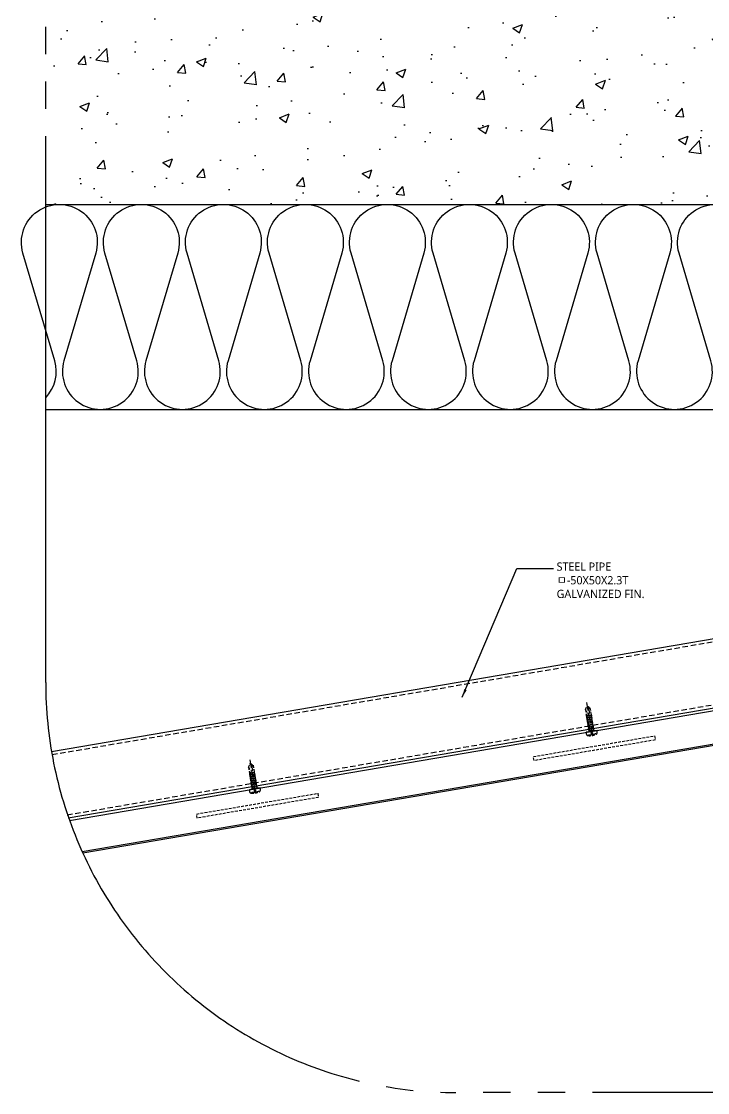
# Model space of a CAD drawing. Header units: millimetres. Extents: x 3584 to 9537, y 842 to 7828.
# Drawn here: x 7648 to 8150, y 4731 to 5514 of the extents above; entities that cross this region are included whole.
import ezdxf

# ---------------------------------------------------------------- set-up
doc = ezdxf.new("R2010")
doc.units = ezdxf.units.MM
doc.set_wipeout_variables(frame=1)
for name, pattern in [('CENTER', [50.8, 31.75, -6.35, 6.35, -6.35]), ('HIDDEN', [3, 2, -1]), ('PHANTOM', [25, 20, -1, 1, -1, 1, -1])]:
    doc.linetypes.add(name, pattern=pattern)
for name, color, linetype in [('0-DIM', 7, 'Continuous'), ('2', 2, 'Continuous'), ('2-SCREW-BOLT', 2, 'Continuous'), ('4', 4, 'Continuous'), ('7', 7, 'Continuous'), ('CON', 2, 'Continuous'), ('MRK1', 3, 'Continuous'), ('Net truc', 31, 'CENTER'), ('TEXT', 7, 'Continuous'), ('xref_section$0$CON', 2, 'Continuous'), ('xref_section$0$INSUL', 8, 'Continuous')]:
    doc.layers.add(name, color=color, linetype=linetype)
doc.styles.add('맑은고딕', font='malgun.ttf')
doc.dimstyles.new('HD-2', dxfattribs={"dimscale": 2, "dimtxt": 3, "dimasz": 3, "dimexe": 1, "dimexo": 3, "dimgap": 1, "dimtad": 1, "dimdec": 1, "dimzin": 12, "dimdsep": 46, "dimtxsty": '맑은고딕', "dimblk": 'DOTSMALL', "dimcen": 1, "dimclrd": 2, "dimclre": 2, "dimclrt": 7, "dimadec": 1, "dimazin": 2, "dimtfac": 1, "dimtdec": 1, "dimtix": 1, "dimtmove": 2, "dimatfit": 3, "dimfxl": 1, "dimtolj": 1, "dimtzin": 12, "dimlwd": -1, "dimlwe": -1, "dimarcsym": 0})

# ---------------------------------------------------------------- blocks, each defined once
blk = doc.blocks.new('_DOTSMALL')
at = {"color": 0, "linetype": 'ByBlock', "const_width": 0.5}
blk.add_lwpolyline([(-0.0625, 0, 1), (0.0625, 0, 1)], format="xyb", close=True, dxfattribs=at)

msp = doc.modelspace()

# ---------------------------------------------------------------- hatches: boundary and pattern name
at = {"layer": 'CON'}
h = msp.add_hatch(dxfattribs=at)
h.set_pattern_fill('AR-CONC', color=8, scale=0.4)
h.set_pattern_definition([(50, (-15021.92, -2379.334), (72.87387, -6.37563), [7.62, -83.82]), (355, (-15021.92, -2379.334), (-14.09737, 76.42274), [6.096, -67.05623]), (100.45144, (-15015.85, -2379.865), (58.7765, 70.0471), [6.476, -71.2361]), (46.1842, (-15021.92, -2359.01), (108.43162, -16.81693), [11.43, -125.73]), (96.63556, (-15012.89, -2360.42), (94.96165, 98.97045), [9.714, -106.85424]), (351.18415, (-15021.92, -2359.01), (94.96165, 98.97045), [9.144, -100.5839]), (21, (-15011.76, -2364.094), (60.64576, -40.90608), [7.62, -83.82]), (326, (-15011.76, -2364.094), (24.72081, 73.67519), [6.096, -67.056]), (71.45144, (-15006.71, -2367.5), (85.36657, 32.7691), [6.476, -71.23598]), (37.5, (-15021.922, -2379.334), (1.23544, 33.822016), [0, -66.2432, 0, -68.072, 0, -67.31]), (7.5, (-15021.922, -2379.334), (26.727865, 40.07223), [0, -38.8112, 0, -64.7192, 0, -25.654]), (327.5, (-15044.58, -2379.334), (54.236238, -2.291498), [0, -25.4, 0, -79.248, 0, -105.156]), (317.5, (-15054.74, -2379.334), (59.25167, 10.1706), [0, -33.02, 0, -52.6288, 0, -74.676])])
h.paths.add_polyline_path([(8516.21, 6330.57), (8316.21, 6330.57), (8316.21, 6080.57), (7916.21, 6080.57), (7916.21, 5530.57), (7666.21, 5530.57), (7666.21, 5380.57), (8516.21, 5380.57)])

# ---------------------------------------------------------------- linework, layer by layer
at = {"layer": '2', "color": 8, "linetype": 'HIDDEN'}
for p, q in [((8061.05, 5010.83), (8063.32, 4997.53)), ((8064.36, 5012.21), (8066.77, 4998.12)), ((8063.3, 4997.61), (8063.82, 4994.61)), ((8066.75, 4998.2), (8067.27, 4995.2)), ((7817.93, 4970.16), (7820.33, 4956.07)), ((7814.61, 4968.78), (7816.88, 4955.48)), ((7816.87, 4955.56), (7817.38, 4952.56)), ((7820.32, 4956.15), (7820.83, 4953.14))]:
    msp.add_line(p, q, dxfattribs=at)
for points in [[(8062.35, 5013.63), (8064.02, 5009.14, -0.346664), (8063.69, 5008.04, -0.325529), (8063.1, 5008.05, -0.145857), (8061.05, 5010.83), (8062.35, 5013.63), (8064.36, 5012.21)], [(7815.91, 4971.58), (7817.58, 4967.09, -0.346664), (7817.25, 4965.99, -0.325529), (7816.66, 4966, -0.145857), (7814.61, 4968.78), (7815.91, 4971.58), (7817.93, 4970.16)]]:
    msp.add_lwpolyline(points, format="xyb", dxfattribs=at)
for centre in [(8063.54, 5012.25), (7817.1, 4970.19)]:
    msp.add_arc(centre, 0.825, 240.01759, 357.63954, dxfattribs=at)
at = {"layer": '2-SCREW-BOLT', "color": 8, "linetype": 'HIDDEN'}
for p, q in [((8063.63, 4994.58), (8061.52, 4994.22)), ((8063.08, 4994.48), (8068.01, 4995.32)), ((8063.08, 4994.48), (8068.01, 4995.32)), ((8069.57, 4995.59), (8067.84, 4995.29)), ((7817.19, 4952.52), (7815.08, 4952.16)), ((7816.64, 4952.43), (7821.57, 4953.27)), ((7816.64, 4952.43), (7821.57, 4953.27)), ((7823.13, 4953.54), (7821.41, 4953.24))]:
    msp.add_line(p, q, dxfattribs=at)
for points in [[(8061.52, 4994.22), (8061.72, 4993.04, 0.334238), (8063.01, 4991.82, 0.141196), (8068.95, 4992.84, 0.334238), (8069.77, 4994.42), (8069.57, 4995.59)], [(7815.08, 4952.16), (7815.28, 4950.99, 0.334238), (7816.57, 4949.77, 0.141196), (7822.52, 4950.79, 0.334238), (7823.33, 4952.37), (7823.13, 4953.54)]]:
    msp.add_lwpolyline(points, format="xyb", dxfattribs=at)
for points in [[(8068.95, 4992.84), (8068.64, 4993.01), (8068.33, 4993.04), (8068.01, 4992.97), (8067.71, 4992.84), (8067.42, 4992.67), (8067.16, 4992.51), (8066.94, 4992.38), (8066.76, 4992.33), (8066.63, 4992.37), (8066.55, 4992.51), (8066.5, 4992.7), (8066.46, 4992.95), (8066.43, 4993.21), (8066.4, 4993.49), (8066.35, 4993.74), (8066.26, 4993.95), (8066.14, 4994.11), (8065.99, 4994.22), (8065.82, 4994.27), (8065.65, 4994.26), (8065.49, 4994.21), (8065.35, 4994.11), (8065.24, 4993.96), (8065.18, 4993.77), (8065.17, 4993.54), (8065.21, 4993.28), (8065.26, 4993.01), (8065.32, 4992.75), (8065.37, 4992.51), (8065.39, 4992.31), (8065.35, 4992.16), (8065.25, 4992.07), (8065.06, 4992.06), (8064.81, 4992.11), (8064.51, 4992.17), (8064.19, 4992.24), (8063.85, 4992.26), (8063.53, 4992.22), (8063.24, 4992.09), (8063.01, 4991.82)], [(7822.52, 4950.79), (7822.21, 4950.95), (7821.89, 4950.99), (7821.57, 4950.92), (7821.27, 4950.78), (7820.98, 4950.62), (7820.72, 4950.45), (7820.5, 4950.33), (7820.32, 4950.28), (7820.2, 4950.32), (7820.11, 4950.45), (7820.06, 4950.65), (7820.02, 4950.89), (7820, 4951.16), (7819.96, 4951.43), (7819.91, 4951.69), (7819.82, 4951.9), (7819.7, 4952.06), (7819.55, 4952.16), (7819.39, 4952.21), (7819.21, 4952.21), (7819.05, 4952.16), (7818.91, 4952.06), (7818.8, 4951.91), (7818.74, 4951.72), (7818.73, 4951.49), (7818.77, 4951.23), (7818.83, 4950.96), (7818.89, 4950.7), (7818.93, 4950.46), (7818.95, 4950.26), (7818.91, 4950.1), (7818.81, 4950.02), (7818.63, 4950.01), (7818.37, 4950.05), (7818.08, 4950.12), (7817.75, 4950.18), (7817.42, 4950.21), (7817.1, 4950.17), (7816.81, 4950.03), (7816.57, 4949.77)]]:
    msp.add_lwpolyline(points, dxfattribs=at)
at = {"layer": '4', "color": 8, "linetype": 'HIDDEN'}
for points in [[(8023.03, 4976.49), (8111.75, 4991.63), (8112.26, 4988.67), (8023.54, 4973.53)], [(7776.6, 4934.44), (7865.31, 4949.58), (7865.82, 4946.62), (7777.1, 4931.48)]]:
    msp.add_lwpolyline(points, close=True, dxfattribs=at)
at = {"layer": '7'}
for p, q in [((7670.47, 4980.24), (8686.21, 5153.57)), ((7682.67, 4931.6), (8639.52, 5094.87))]:
    msp.add_line(p, q, dxfattribs=at)
at = {"layer": '7', "color": 8, "linetype": 'HIDDEN', "ltscale": 2}
for p, q in [((7670.85, 4977.97), (8631.49, 5141.9)), ((7681.92, 4933.8), (8639.13, 5097.14))]:
    msp.add_line(p, q, dxfattribs=at)
at = {"layer": '7', "color": 4}
for p, q in [((7683.67, 4929.74), (8702.08, 5103.52)), ((7692.86, 4906.96), (8705.13, 5079.7)), ((7693.29, 4906.02), (8706.29, 5078.88))]:
    msp.add_line(p, q, dxfattribs=at)
at = {"layer": 'MRK1', "color": 3, "linetype": 'PHANTOM', "ltscale": 20}
msp.add_lwpolyline([(7966.21, 4730.57, -0.414214), (7666.21, 5030.57), (7666.21, 6030.57, -0.414214), (7966.21, 6330.57), (8966.21, 6330.57, -0.414214), (9266.21, 6030.57), (9266.21, 5030.57, -0.414214), (8966.21, 4730.57)], format="xyb", close=True, dxfattribs=at)
at = {"layer": 'Net truc', "color": 8, "linetype": 'HIDDEN', "ltscale": 3}
for p, q in [((8061.93, 5016.08), (8066.42, 4989.77)), ((7815.49, 4974.03), (7819.98, 4947.72))]:
    msp.add_line(p, q, dxfattribs=at)
at = {"layer": 'xref_section$0$CON'}
msp.add_line((7666.21, 5380.57), (8516.21, 5380.57), dxfattribs=at)
at = {"layer": 'xref_section$0$INSUL'}
msp.add_line((7666.21, 5230.57), (8666.21, 5230.57), dxfattribs=at)
msp.add_lwpolyline([(7666.21, 5239.09, 0.269416), (7672.83, 5266.17), (7649.6, 5344.97, -1.337394), (7702.83, 5344.97), (7679.6, 5266.17, 1.337394), (7732.83, 5266.17), (7709.6, 5344.97, -1.337394), (7762.83, 5344.97), (7739.6, 5266.17, 1.337394), (7792.83, 5266.17), (7769.6, 5344.97, -1.337394), (7822.83, 5344.97), (7799.6, 5266.17, 1.337394), (7852.83, 5266.17), (7829.6, 5344.97, -1.337394), (7882.83, 5344.97), (7859.6, 5266.17, 1.337394), (7912.83, 5266.17), (7889.6, 5344.97, -1.337394), (7942.83, 5344.97), (7919.6, 5266.17, 1.337394), (7972.83, 5266.17), (7949.6, 5344.97, -1.337394), (8002.83, 5344.97), (7979.6, 5266.17, 1.337394), (8032.83, 5266.17), (8009.6, 5344.97, -1.337394), (8062.83, 5344.97), (8039.6, 5266.17, 1.337394), (8092.83, 5266.17), (8069.6, 5344.97, -1.337394), (8122.83, 5344.97), (8099.6, 5266.17, 1.337394), (8152.83, 5266.17), (8129.6, 5344.97, -1.337394), (8182.83, 5344.97)], format="xyb", dxfattribs=at)

# ---------------------------------------------------------------- texts
at = {"layer": 'TEXT', "color": 0, "insert": (8040.01, 5118.52, 0.16), "char_height": 6, "width": 121.1974, "attachment_point": 1, "style": '맑은고딕'}
msp.add_mtext('STEEL PIPE\\Pㅁ-50X50X2.3T\\PGALVANIZED FIN.', dxfattribs=at)

# ---------------------------------------------------------------- leaders
at = {"layer": '0-DIM'}
msp.add_leader([(7970.94, 5019.85, 0.16), (8010.91, 5114.2, 0.16), (8037.77, 5114.2, 0.16)], dimstyle='HD-2', override={"dimgap": 1, "dimtad": 0}, dxfattribs=at)

# ---------------------------------------------------------------- next in the draw order: wipeouts: each hides what was drawn before it
at = {"color": 8, "linetype": 'HIDDEN'}
for points in [[(8063.29, 4995.59), (8063.6, 4995.85), (8065.43, 4995.56), (8067.2, 4995.62), (8067.57, 4995.52), (8067.26, 4995.26), (8065.43, 4995.56), (8063.67, 4995.49)], [(7816.86, 4953.54), (7817.17, 4953.8), (7818.99, 4953.51), (7820.76, 4953.57), (7821.13, 4953.47), (7820.82, 4953.21), (7818.99, 4953.51), (7817.23, 4953.44)]]:
    msp.add_wipeout(points, dxfattribs=at)

# ---------------------------------------------------------------- next in the draw order: linework, layer by layer
for points in [[(8063.29, 4995.59), (8063.67, 4995.49), (8067.2, 4995.62), (8067.57, 4995.52), (8067.26, 4995.26), (8063.6, 4995.85), (8063.29, 4995.59), (8067.57, 4995.52)], [(7816.86, 4953.54), (7817.23, 4953.44), (7820.76, 4953.57), (7821.13, 4953.47), (7820.82, 4953.21), (7817.17, 4953.8), (7816.86, 4953.54), (7821.13, 4953.47)]]:
    msp.add_lwpolyline(points, close=True, dxfattribs=at)

# ---------------------------------------------------------------- next in the draw order: wipeouts: each hides what was drawn before it
for points in [[(8063.06, 4996.98), (8063.37, 4997.24), (8065.19, 4996.95), (8066.96, 4997.01), (8067.33, 4996.91), (8067.02, 4996.65), (8065.19, 4996.95), (8063.43, 4996.88)], [(7816.62, 4954.93), (7816.93, 4955.19), (7818.76, 4954.9), (7820.52, 4954.96), (7820.89, 4954.86), (7820.58, 4954.6), (7818.76, 4954.9), (7816.99, 4954.83)]]:
    msp.add_wipeout(points, dxfattribs=at)

# ---------------------------------------------------------------- next in the draw order: linework, layer by layer
for points in [[(8063.06, 4996.98), (8063.43, 4996.88), (8066.96, 4997.01), (8067.33, 4996.91), (8067.02, 4996.65), (8063.37, 4997.24), (8063.06, 4996.98), (8067.33, 4996.91)], [(7816.62, 4954.93), (7816.99, 4954.83), (7820.52, 4954.96), (7820.89, 4954.86), (7820.58, 4954.6), (7816.93, 4955.19), (7816.62, 4954.93), (7820.89, 4954.86)]]:
    msp.add_lwpolyline(points, close=True, dxfattribs=at)

# ---------------------------------------------------------------- next in the draw order: wipeouts: each hides what was drawn before it
for points in [[(8062.82, 4998.37), (8063.13, 4998.63), (8064.96, 4998.34), (8066.72, 4998.4), (8067.09, 4998.3), (8066.78, 4998.04), (8064.96, 4998.34), (8063.19, 4998.27)], [(7816.38, 4956.32), (7816.69, 4956.58), (7818.52, 4956.29), (7820.28, 4956.35), (7820.66, 4956.25), (7820.35, 4955.99), (7818.52, 4956.29), (7816.75, 4956.22)]]:
    msp.add_wipeout(points, dxfattribs=at)

# ---------------------------------------------------------------- next in the draw order: linework, layer by layer
for points in [[(8062.82, 4998.37), (8063.19, 4998.27), (8066.72, 4998.4), (8067.09, 4998.3), (8066.78, 4998.04), (8063.13, 4998.63), (8062.82, 4998.37), (8067.09, 4998.3)], [(7816.38, 4956.32), (7816.75, 4956.22), (7820.28, 4956.35), (7820.66, 4956.25), (7820.35, 4955.99), (7816.69, 4956.58), (7816.38, 4956.32), (7820.66, 4956.25)]]:
    msp.add_lwpolyline(points, close=True, dxfattribs=at)

# ---------------------------------------------------------------- next in the draw order: wipeouts: each hides what was drawn before it
for points in [[(8062.58, 4999.76), (8062.89, 5000.02), (8064.72, 4999.73), (8066.48, 4999.79), (8066.86, 4999.69), (8066.55, 4999.43), (8064.72, 4999.73), (8062.95, 4999.66)], [(7816.15, 4957.71), (7816.45, 4957.97), (7818.28, 4957.68), (7820.05, 4957.74), (7820.42, 4957.64), (7820.11, 4957.38), (7818.28, 4957.68), (7816.52, 4957.61)]]:
    msp.add_wipeout(points, dxfattribs=at)

# ---------------------------------------------------------------- next in the draw order: linework, layer by layer
for points in [[(8062.58, 4999.76), (8062.95, 4999.66), (8066.48, 4999.79), (8066.86, 4999.69), (8066.55, 4999.43), (8062.89, 5000.02), (8062.58, 4999.76), (8066.86, 4999.69)], [(7816.15, 4957.71), (7816.52, 4957.61), (7820.05, 4957.74), (7820.42, 4957.64), (7820.11, 4957.38), (7816.45, 4957.97), (7816.15, 4957.71), (7820.42, 4957.64)]]:
    msp.add_lwpolyline(points, close=True, dxfattribs=at)

# ---------------------------------------------------------------- next in the draw order: wipeouts: each hides what was drawn before it
for points in [[(8062.35, 5001.15), (8062.66, 5001.41), (8064.48, 5001.12), (8066.25, 5001.18), (8066.62, 5001.08), (8066.31, 5000.82), (8064.48, 5001.12), (8062.72, 5001.05)], [(7815.91, 4959.1), (7816.22, 4959.36), (7818.04, 4959.07), (7819.81, 4959.13), (7820.18, 4959.03), (7819.87, 4958.77), (7818.04, 4959.07), (7816.28, 4959)]]:
    msp.add_wipeout(points, dxfattribs=at)

# ---------------------------------------------------------------- next in the draw order: linework, layer by layer
for points in [[(8062.35, 5001.15), (8062.72, 5001.05), (8066.25, 5001.18), (8066.62, 5001.08), (8066.31, 5000.82), (8062.66, 5001.41), (8062.35, 5001.15), (8066.62, 5001.08)], [(7815.91, 4959.1), (7816.28, 4959), (7819.81, 4959.13), (7820.18, 4959.03), (7819.87, 4958.77), (7816.22, 4959.36), (7815.91, 4959.1), (7820.18, 4959.03)]]:
    msp.add_lwpolyline(points, close=True, dxfattribs=at)

# ---------------------------------------------------------------- next in the draw order: wipeouts: each hides what was drawn before it
for points in [[(8062.11, 5002.54), (8062.42, 5002.8), (8064.25, 5002.51), (8066.01, 5002.57), (8066.38, 5002.47), (8066.07, 5002.21), (8064.25, 5002.51), (8062.48, 5002.44)], [(7815.67, 4960.49), (7815.98, 4960.75), (7817.81, 4960.46), (7819.57, 4960.52), (7819.94, 4960.42), (7819.63, 4960.16), (7817.81, 4960.46), (7816.04, 4960.39)]]:
    msp.add_wipeout(points, dxfattribs=at)

# ---------------------------------------------------------------- next in the draw order: linework, layer by layer
for points in [[(8062.11, 5002.54), (8062.48, 5002.44), (8066.01, 5002.57), (8066.38, 5002.47), (8066.07, 5002.21), (8062.42, 5002.8), (8062.11, 5002.54), (8066.38, 5002.47)], [(7815.67, 4960.49), (7816.04, 4960.39), (7819.57, 4960.52), (7819.94, 4960.42), (7819.63, 4960.16), (7815.98, 4960.75), (7815.67, 4960.49), (7819.94, 4960.42)]]:
    msp.add_lwpolyline(points, close=True, dxfattribs=at)

# ---------------------------------------------------------------- next in the draw order: wipeouts: each hides what was drawn before it
for points in [[(8061.87, 5003.93), (8062.18, 5004.19), (8064.01, 5003.9), (8065.77, 5003.96), (8066.14, 5003.86), (8065.83, 5003.6), (8064.01, 5003.9), (8062.24, 5003.83)], [(7815.43, 4961.88), (7815.74, 4962.14), (7817.57, 4961.85), (7819.34, 4961.91), (7819.71, 4961.81), (7819.4, 4961.55), (7817.57, 4961.85), (7815.8, 4961.78)]]:
    msp.add_wipeout(points, dxfattribs=at)

# ---------------------------------------------------------------- next in the draw order: linework, layer by layer
for points in [[(8061.87, 5003.93), (8062.24, 5003.83), (8065.77, 5003.96), (8066.14, 5003.86), (8065.83, 5003.6), (8062.18, 5004.19), (8061.87, 5003.93), (8066.14, 5003.86)], [(7815.43, 4961.88), (7815.8, 4961.78), (7819.34, 4961.91), (7819.71, 4961.81), (7819.4, 4961.55), (7815.74, 4962.14), (7815.43, 4961.88), (7819.71, 4961.81)]]:
    msp.add_lwpolyline(points, close=True, dxfattribs=at)

# ---------------------------------------------------------------- next in the draw order: wipeouts: each hides what was drawn before it
for points in [[(8061.63, 5005.32), (8061.94, 5005.58), (8063.77, 5005.29), (8065.54, 5005.35), (8065.91, 5005.25), (8065.6, 5004.99), (8063.77, 5005.29), (8062.01, 5005.22)], [(7815.2, 4963.27), (7815.51, 4963.53), (7817.33, 4963.24), (7819.1, 4963.3), (7819.47, 4963.2), (7819.16, 4962.94), (7817.33, 4963.24), (7815.57, 4963.17)]]:
    msp.add_wipeout(points, dxfattribs=at)

# ---------------------------------------------------------------- next in the draw order: linework, layer by layer
for points in [[(8061.63, 5005.32), (8062.01, 5005.22), (8065.54, 5005.35), (8065.91, 5005.25), (8065.6, 5004.99), (8061.94, 5005.58), (8061.63, 5005.32), (8065.91, 5005.25)], [(7815.2, 4963.27), (7815.57, 4963.17), (7819.1, 4963.3), (7819.47, 4963.2), (7819.16, 4962.94), (7815.51, 4963.53), (7815.2, 4963.27), (7819.47, 4963.2)]]:
    msp.add_lwpolyline(points, close=True, dxfattribs=at)

# ---------------------------------------------------------------- next in the draw order: wipeouts: each hides what was drawn before it
for points in [[(8061.4, 5006.71), (8061.71, 5006.97), (8063.53, 5006.68), (8065.3, 5006.74), (8065.67, 5006.64), (8065.36, 5006.38), (8063.53, 5006.68), (8061.77, 5006.61)], [(7814.96, 4964.66), (7815.27, 4964.92), (7817.1, 4964.63), (7818.86, 4964.69), (7819.23, 4964.59), (7818.92, 4964.33), (7817.1, 4964.63), (7815.33, 4964.56)]]:
    msp.add_wipeout(points, dxfattribs=at)

# ---------------------------------------------------------------- next in the draw order: linework, layer by layer
for points in [[(8061.4, 5006.71), (8061.77, 5006.61), (8065.3, 5006.74), (8065.67, 5006.64), (8065.36, 5006.38), (8061.71, 5006.97), (8061.4, 5006.71), (8065.67, 5006.64)], [(7814.96, 4964.66), (7815.33, 4964.56), (7818.86, 4964.69), (7819.23, 4964.59), (7818.92, 4964.33), (7815.27, 4964.92), (7814.96, 4964.66), (7819.23, 4964.59)]]:
    msp.add_lwpolyline(points, close=True, dxfattribs=at)

doc.saveas('drawing.dxf')
